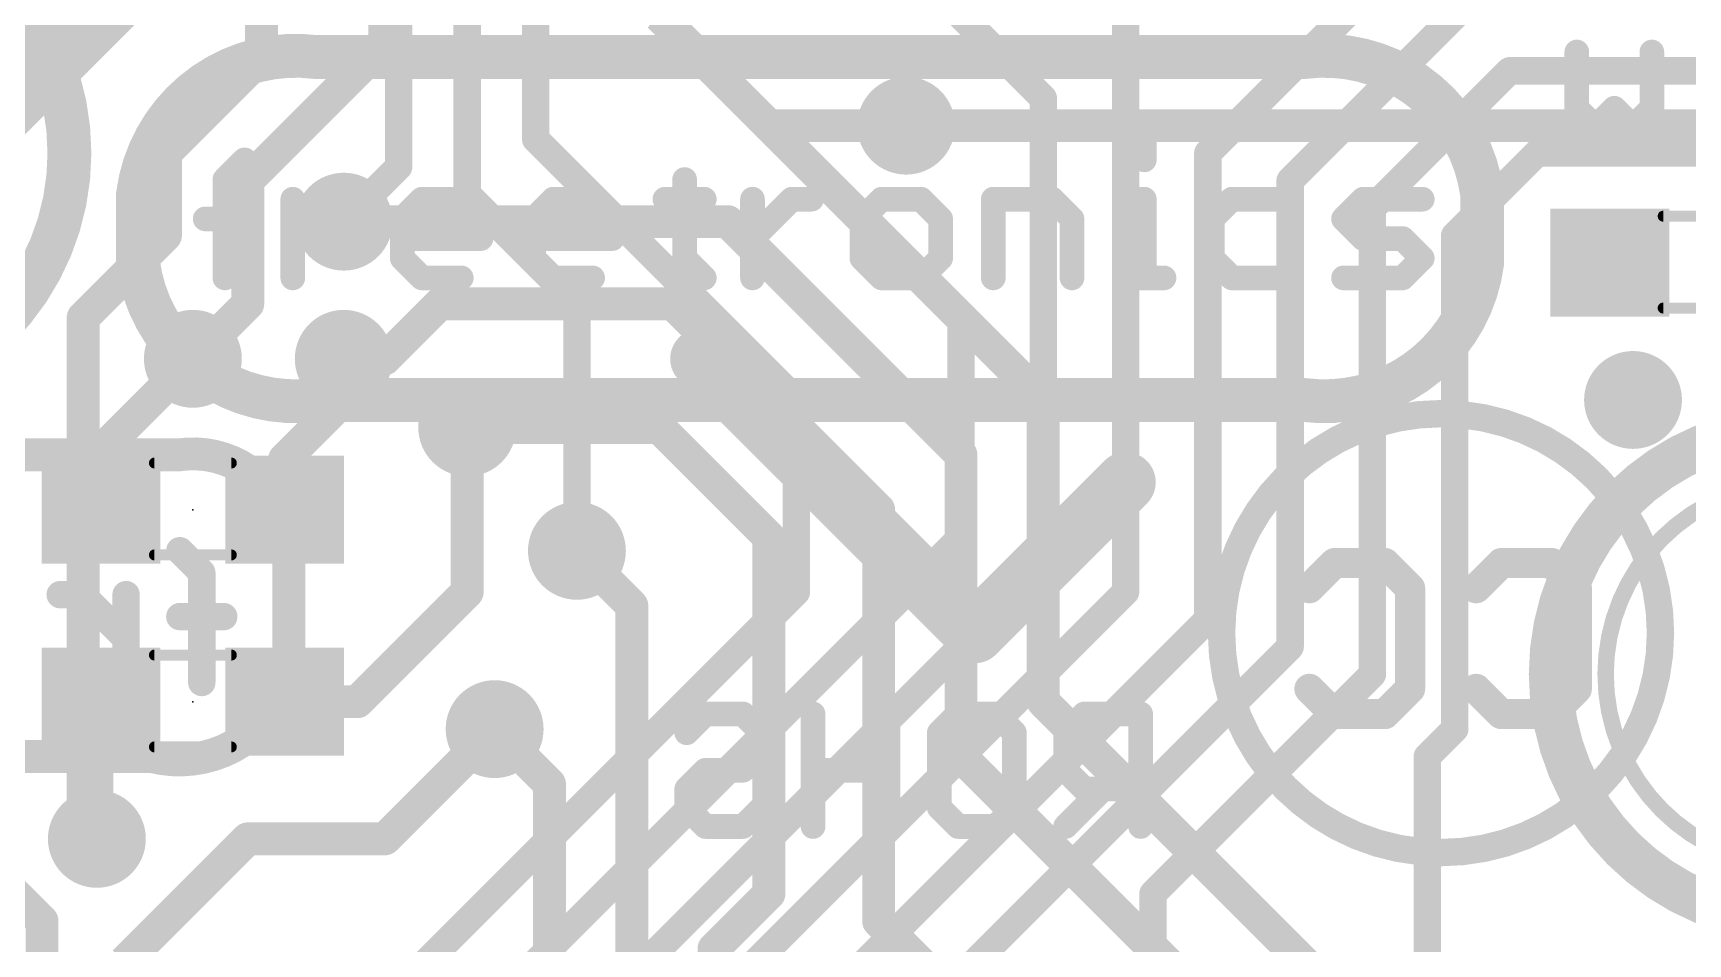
# Model space of a CAD drawing. Extents: x -0.08 to 2.71, y -0.01 to 2.11.
# Drawn here: x 0.842 to 1.445, y 0.902 to 1.234 of the extents above; entities that cross this region are included whole.
import ezdxf

# ---------------------------------------------------------------- set-up
doc = ezdxf.new("R2010")
doc.units = 0
for name, color, linetype in [('1', 14, 'CONTINUOUS'), ('16', 174, 'CONTINUOUS'), ('18', 94, 'CONTINUOUS'), ('21', 251, 'CONTINUOUS'), ('22', 2, 'CONTINUOUS'), ('23', 178, 'CONTINUOUS'), ('51', 54, 'CONTINUOUS')]:
    doc.layers.add(name, color=color, linetype=linetype)

# ---------------------------------------------------------------- blocks, each defined once
blk = doc.blocks.new('RECT')
blk.add_solid([(-0.5, -0.5), (0.5, -0.5), (-0.5, 0.5), (0.5, 0.5)])
blk = doc.blocks.new('ROUNDV')
at = {"const_width": 0.5}
blk.add_lwpolyline([(0, -0.25, 1), (0, 0.25, 1), (0, -0.25)], format="xyb", dxfattribs=at)

msp = doc.modelspace()

# ---------------------------------------------------------------- linework, layer by layer
at = {"layer": '1'}
for points, const_width in [([(1, 1.175), (1, 1.885)], 0.01), ([(1.025, 1.195), (1.025, 1.845)], 0.01), ([(0.975, 1.185), (0.975, 1.41)], 0.01), ([(1.21, 1.21), (1.15, 1.27)], 0.01), ([(1.27, 1.19), (1.35, 1.27)], 0.01), ([(0.815, 1.19), (0.88, 1.255)], 0.024), ([(1.11, 1.2), (1.05, 1.26)], 0.01), ([(1.24, 1.03), (1.24, 1.26)], 0.01), ([(1.3, 1.18), (1.37, 1.25)], 0.01), ([(1.33, 1.17), (1.38, 1.22)], 0.01), ([(1.38, 1.22), (1.72, 1.22)], 0.01), ([(1.21, 1.04), (1.21, 1.21)], 0.01), ([(1.11, 1.2), (1.16, 1.2)], 0.012), ([(1.18, 1.13), (1.11, 1.2)], 0.01), ([(1.12, 1.1), (1.025, 1.195)], 0.01), ([(1.27, 1.02), (1.27, 1.19)], 0.01), ([(1.36, 1.16), (1.39, 1.19)], 0.01), ([(1.39, 1.19), (1.79, 1.19)], 0.01), ([(0.955, 1.165), (0.975, 1.185)], 0.01), ([(1.3, 1.01), (1.3, 1.18)], 0.01), ([(1.04, 1.135), (1, 1.175)], 0.01), ([(1.33, 1), (1.33, 1.17)], 0.01), ([(1.36, 0.98), (1.36, 1.16)], 0.01), ([(1.04, 1.045), (1.04, 1.135)], 0.01), ([(1.18, 1.05), (1.18, 1.13)], 0.01), ([(0.866535, 1.081535), (0.9, 1.115)], 0.012), ([(0.955, 1.1), (0.955, 1.115)], 0.012), ([(0.933465, 1.078465), (0.955, 1.1)], 0.012), ([(1.12, 1.03), (1.12, 1.1)], 0.01), ([(1, 1.09), (1, 1.03)], 0.012), ([(0.866535, 1.06), (0.866535, 1.081535)], 0.012), ([(0.933465, 1.06), (0.933465, 1.078465)], 0.012), ([(1.01, 0.88), (1.18, 1.05)], 0.01), ([(1.04, 0.87), (1.21, 1.04)], 0.01), ([(1, 1.03), (0.96, 0.99)], 0.012), ([(0.98, 0.89), (1.12, 1.03)], 0.01), ([(1.07, 0.86), (1.24, 1.03)], 0.01), ([(1.1, 0.85), (1.27, 1.02)], 0.01), ([(1.17, 0.88), (1.3, 1.01)], 0.01), ([(1.25, 0.92), (1.33, 1)], 0.01), ([(0.866535, 0.99), (0.866535, 0.976535)], 0.012), ([(0.96, 0.99), (0.933465, 0.99)], 0.012), ([(0.97, 0.94), (1.01, 0.98)], 0.012), ([(1.35, 0.97), (1.36, 0.98)], 0.01), ([(0.866535, 0.976535), (0.865, 0.975)], 0.012), ([(0.865, 0.975), (0.865, 0.94)], 0.012), ([(1.35, 0.79), (1.35, 0.97)], 0.01), ([(0.875, 0.895), (0.92, 0.94)], 0.012), ([(0.92, 0.94), (0.97, 0.94)], 0.012), ([(1.25, 0.79), (1.25, 0.92)], 0.01)]:
    msp.add_lwpolyline(points, dxfattribs=dict(at, const_width=const_width))
for points, const_width in [([(1.38, 1.2225, 1), (1.38, 1.2175)], 0.005), ([(1.381768, 1.218232, 1), (1.378232, 1.221768)], 0.005), ([(1.2125, 1.21, 1), (1.2075, 1.21)], 0.005), ([(1.208232, 1.208232, 1), (1.211768, 1.211768)], 0.005), ([(1.11, 1.203, 1), (1.11, 1.197)], 0.006), ([(1.111768, 1.201768, 1), (1.108232, 1.198232)], 0.005), ([(1.108232, 1.198232, 1), (1.111768, 1.201768)], 0.005), ([(1.16, 1.197, 1), (1.16, 1.203)], 0.006), ([(1.026768, 1.196768, 1), (1.023232, 1.193232)], 0.005), ([(1.0225, 1.195, 1), (1.0275, 1.195)], 0.005), ([(1.2725, 1.19, 1), (1.2675, 1.19)], 0.005), ([(1.39, 1.1925, 1), (1.39, 1.1875)], 0.005), ([(1.391768, 1.188232, 1), (1.388232, 1.191768)], 0.005), ([(0.976768, 1.183232, 1), (0.973232, 1.186768)], 0.005), ([(1.268232, 1.191768, 1), (1.271768, 1.188232)], 0.005), ([(0.9725, 1.185, 1), (0.9775, 1.185)], 0.005), ([(1.3025, 1.18, 1), (1.2975, 1.18)], 0.005), ([(1.298232, 1.181768, 1), (1.301768, 1.178232)], 0.005), ([(1.001768, 1.176768, 1), (0.998232, 1.173232)], 0.005), ([(0.9975, 1.175, 1), (1.0025, 1.175)], 0.005), ([(1.3325, 1.17, 1), (1.3275, 1.17)], 0.005), ([(1.328232, 1.171768, 1), (1.331768, 1.168232)], 0.005), ([(0.953232, 1.166768, 1), (0.956768, 1.163232)], 0.005), ([(1.3625, 1.16, 1), (1.3575, 1.16)], 0.005), ([(1.358232, 1.161768, 1), (1.361768, 1.158232)], 0.005), ([(1.0425, 1.135, 1), (1.0375, 1.135)], 0.005), ([(1.038232, 1.133232, 1), (1.041768, 1.136768)], 0.005), ([(1.1825, 1.13, 1), (1.1775, 1.13)], 0.005), ([(1.178232, 1.128232, 1), (1.181768, 1.131768)], 0.005), ([(0.902121, 1.112879, 1), (0.897879, 1.117121)], 0.006), ([(0.958, 1.115, 1), (0.952, 1.115)], 0.006), ([(0.957121, 1.097879, 1), (0.952879, 1.102121)], 0.006), ([(1.1225, 1.1, 1), (1.1175, 1.1)], 0.005), ([(1.118232, 1.098232, 1), (1.121768, 1.101768)], 0.005), ([(0.952, 1.1, 1), (0.958, 1.1)], 0.006), ([(1.003, 1.09, 1), (0.997, 1.09)], 0.006), ([(0.869535, 1.081535, 1), (0.863535, 1.081535)], 0.006), ([(0.864414, 1.083657, 1), (0.868657, 1.079414)], 0.006), ([(0.931343, 1.080586, 1), (0.935586, 1.076343)], 0.006), ([(0.936465, 1.078465, 1), (0.930465, 1.078465)], 0.006), ([(0.863535, 1.06, 1), (0.869535, 1.06)], 0.006), ([(0.930465, 1.06, 1), (0.936465, 1.06)], 0.006), ([(1.1775, 1.05, 1), (1.1825, 1.05)], 0.005), ([(1.181768, 1.048232, 1), (1.178232, 1.051768)], 0.005), ([(1.0375, 1.045, 1), (1.0425, 1.045)], 0.005), ([(1.211768, 1.038232, 1), (1.208232, 1.041768)], 0.005), ([(1.2075, 1.04, 1), (1.2125, 1.04)], 0.005), ([(0.997, 1.03, 1), (1.003, 1.03)], 0.006), ([(1.002121, 1.027879, 1), (0.997879, 1.032121)], 0.006), ([(1.1175, 1.03, 1), (1.1225, 1.03)], 0.005), ([(1.121768, 1.028232, 1), (1.118232, 1.031768)], 0.005), ([(1.2375, 1.03, 1), (1.2425, 1.03)], 0.005), ([(1.241768, 1.028232, 1), (1.238232, 1.031768)], 0.005), ([(1.2675, 1.02, 1), (1.2725, 1.02)], 0.005), ([(1.271768, 1.018232, 1), (1.268232, 1.021768)], 0.005), ([(1.301768, 1.008232, 1), (1.298232, 1.011768)], 0.005), ([(1.2975, 1.01, 1), (1.3025, 1.01)], 0.005), ([(1.3275, 1, 1), (1.3325, 1)], 0.005), ([(1.331768, 0.998232, 1), (1.328232, 1.001768)], 0.005), ([(0.869535, 0.99, 1), (0.863535, 0.99)], 0.006), ([(0.933465, 0.993, 1), (0.933465, 0.987)], 0.006), ([(0.96, 0.987, 1), (0.96, 0.993)], 0.006), ([(0.957879, 0.992121, 1), (0.962121, 0.987879)], 0.006), ([(1.012121, 0.977879, 1), (1.007879, 0.982121)], 0.006), ([(1.361768, 0.978232, 1), (1.358232, 0.981768)], 0.005), ([(0.868, 0.975, 1), (0.862, 0.975)], 0.006), ([(0.862879, 0.977121, 1), (0.867121, 0.972879)], 0.006), ([(0.863535, 0.976535, 1), (0.869535, 0.976535)], 0.006), ([(0.868657, 0.974414, 1), (0.864414, 0.978657)], 0.006), ([(1.3575, 0.98, 1), (1.3625, 0.98)], 0.005), ([(1.3525, 0.97, 1), (1.3475, 0.97)], 0.005), ([(1.348232, 0.971768, 1), (1.351768, 0.968232)], 0.005), ([(0.862, 0.94, 1), (0.868, 0.94)], 0.006), ([(0.92, 0.943, 1), (0.92, 0.937)], 0.006), ([(0.922121, 0.937879, 1), (0.917879, 0.942121)], 0.006), ([(0.967879, 0.942121, 1), (0.972121, 0.937879)], 0.006), ([(0.97, 0.937, 1), (0.97, 0.943)], 0.006), ([(1.2525, 0.92, 1), (1.2475, 0.92)], 0.005), ([(1.248232, 0.921768, 1), (1.251768, 0.918232)], 0.005)]:
    msp.add_lwpolyline(points, format="xyb", dxfattribs=dict(at, const_width=const_width))
at = {"layer": '16', "const_width": 0.012}
for points in [[(0.925, 1.225), (0.925, 1.265)], [(0.97, 1.23), (0.97, 1.26)], [(1.21, 1.1), (1.07, 1.24)], [(0.89, 1.19), (0.925, 1.225)], [(0.92, 1.18), (0.97, 1.23)], [(1.16, 1.2), (2.07, 1.2)], [(0.89, 1.16), (0.89, 1.19)], [(0.92, 1.135), (0.92, 1.18)], [(1.095, 1.165), (0.955, 1.165)], [(1.18, 1.08), (1.095, 1.165)], [(0.86, 1.13), (0.89, 1.16)], [(0.9, 1.115), (0.92, 1.135)], [(0.97, 1.115), (0.99, 1.135)], [(0.99, 1.135), (1.075, 1.135)], [(1.075, 1.135), (1.15, 1.06)], [(0.86, 0.945), (0.86, 1.13)], [(0.955, 1.115), (0.97, 1.115)], [(1.21, 0.99), (1.21, 1.1)], [(1.07, 1.09), (1, 1.09)], [(1.11, 1.05), (1.07, 1.09)], [(1.18, 0.97), (1.18, 1.08)], [(1.15, 1.06), (1.15, 0.91)], [(1.11, 0.92), (1.11, 1.05)], [(1.06, 1.025), (1.04, 1.045)], [(1.06, 0.7), (1.06, 1.025)], [(1.32, 0.88), (1.21, 0.99)], [(1.01, 0.98), (1.03, 0.96)], [(0.785, 0.97), (0.845, 0.91)], [(1.3, 0.85), (1.18, 0.97)], [(1.03, 0.96), (1.03, 0.68)], [(0.865, 0.94), (0.86, 0.945)], [(1.09, 0.9), (1.11, 0.92)], [(0.845, 0.91), (0.845, 0.77)], [(1.15, 0.91), (1.2, 0.86)], [(1.09, 0.72), (1.09, 0.9)]]:
    msp.add_lwpolyline(points, dxfattribs=at)
at = {"layer": '16', "const_width": 0.006}
for points in [[(0.927121, 1.222879, 1), (0.922879, 1.227121)], [(0.967, 1.23, 1), (0.973, 1.23)], [(0.972121, 1.227879, 1), (0.967879, 1.232121)], [(0.922, 1.225, 1), (0.928, 1.225)], [(1.16, 1.203, 1), (1.16, 1.197)], [(0.893, 1.19, 1), (0.887, 1.19)], [(0.887879, 1.192121, 1), (0.892121, 1.187879)], [(0.923, 1.18, 1), (0.917, 1.18)], [(0.917879, 1.182121, 1), (0.922121, 1.177879)], [(0.955, 1.168, 1), (0.955, 1.162)], [(1.097121, 1.167121, 1), (1.092879, 1.162879)], [(1.095, 1.162, 1), (1.095, 1.168)], [(0.892121, 1.157879, 1), (0.887879, 1.162121)], [(0.887, 1.16, 1), (0.893, 1.16)], [(0.922121, 1.132879, 1), (0.917879, 1.137121)], [(0.99, 1.138, 1), (0.99, 1.132)], [(0.992121, 1.132879, 1), (0.987879, 1.137121)], [(1.077121, 1.137121, 1), (1.072879, 1.132879)], [(1.075, 1.132, 1), (1.075, 1.138)], [(0.863, 1.13, 1), (0.857, 1.13)], [(0.857879, 1.132121, 1), (0.862121, 1.127879)], [(0.917, 1.135, 1), (0.923, 1.135)], [(0.897879, 1.117121, 1), (0.902121, 1.112879)], [(0.955, 1.118, 1), (0.955, 1.112)], [(0.967879, 1.117121, 1), (0.972121, 1.112879)], [(0.97, 1.112, 1), (0.97, 1.118)], [(1.213, 1.1, 1), (1.207, 1.1)], [(1.207879, 1.097879, 1), (1.212121, 1.102121)], [(1, 1.093, 1), (1, 1.087)], [(1.072121, 1.092121, 1), (1.067879, 1.087879)], [(1.07, 1.087, 1), (1.07, 1.093)], [(1.183, 1.08, 1), (1.177, 1.08)], [(1.177879, 1.077879, 1), (1.182121, 1.082121)], [(1.153, 1.06, 1), (1.147, 1.06)], [(1.147879, 1.057879, 1), (1.152121, 1.062121)], [(1.113, 1.05, 1), (1.107, 1.05)], [(1.042121, 1.047121, 1), (1.037879, 1.042879)], [(1.107879, 1.047879, 1), (1.112121, 1.052121)], [(1.063, 1.025, 1), (1.057, 1.025)], [(1.057879, 1.022879, 1), (1.062121, 1.027121)], [(1.212121, 0.992121, 1), (1.207879, 0.987879)], [(1.207, 0.99, 1), (1.213, 0.99)], [(1.012121, 0.982121, 1), (1.007879, 0.977879)], [(1.182121, 0.972121, 1), (1.177879, 0.967879)], [(1.177, 0.97, 1), (1.183, 0.97)], [(1.033, 0.96, 1), (1.027, 0.96)], [(1.027879, 0.957879, 1), (1.032121, 0.962121)], [(0.862121, 0.947121, 1), (0.857879, 0.942879)], [(0.857, 0.945, 1), (0.863, 0.945)], [(0.862879, 0.937879, 1), (0.867121, 0.942121)], [(1.107, 0.92, 1), (1.113, 0.92)], [(1.112121, 0.917879, 1), (1.107879, 0.922121)], [(0.848, 0.91, 1), (0.842, 0.91)], [(0.842879, 0.907879, 1), (0.847121, 0.912121)], [(1.152121, 0.912121, 1), (1.147879, 0.907879)], [(1.147, 0.91, 1), (1.153, 0.91)], [(1.093, 0.9, 1), (1.087, 0.9)], [(1.087879, 0.902121, 1), (1.092121, 0.897879)]]:
    msp.add_lwpolyline(points, format="xyb", dxfattribs=at)
at = {"layer": '21'}
for points, const_width in [([(0.765, 1.1, 1), (0.765, 1.28)], 0.016), ([(0.945, 1.225, 0.414214), (0.88, 1.175)], 0.016), ([(0.945, 1.229, 1), (0.945, 1.221)], 0.008), ([(0.944483, 1.221034, 1), (0.945517, 1.228966)], 0.008), ([(1.37, 1.175, 0.414214), (1.305, 1.225)], 0.016), ([(1.304483, 1.228966, 1), (1.305517, 1.221034)], 0.008), ([(1.305, 1.221, 1), (1.305, 1.229)], 0.008), ([(1.40675, 1.226857, 1), (1.40225, 1.226857)], 0.0045), ([(1.434107, 1.226857, 1), (1.429607, 1.226857)], 0.0045), ([(1.406091, 1.20793, 1), (1.402909, 1.204748)], 0.0045), ([(1.40225, 1.206339, 1), (1.40675, 1.206339)], 0.0045), ([(1.419769, 1.20793, 1), (1.416587, 1.204748)], 0.0045), ([(1.419769, 1.204748, 1), (1.416587, 1.20793)], 0.0045), ([(1.429607, 1.206339, 1), (1.434107, 1.206339)], 0.0045), ([(1.433448, 1.204748, 1), (1.430266, 1.20793)], 0.0045), ([(1.409748, 1.201091, 1), (1.41293, 1.197909)], 0.0045), ([(1.409748, 1.197909, 1), (1.41293, 1.201091)], 0.0045), ([(1.423426, 1.201091, 1), (1.426608, 1.197909)], 0.0045), ([(1.423426, 1.197909, 1), (1.426608, 1.201091)], 0.0045), ([(1.249089, 1.19471, 1), (1.244589, 1.19471)], 0.0045), ([(0.920436, 1.185946, 1), (0.917254, 1.189128)], 0.0045), ([(1.244589, 1.187537, 1), (1.249089, 1.187537)], 0.0045), ([(0.884, 1.175, 1), (0.876, 1.175)], 0.008), ([(0.913923, 1.180364, 1), (0.909423, 1.180364)], 0.0045), ([(0.910082, 1.181955, 1), (0.913264, 1.178773)], 0.0045), ([(1.081506, 1.180364, 1), (1.077006, 1.180364)], 0.0045), ([(1.374, 1.175, 1), (1.366, 1.175)], 0.008), ([(0.876034, 1.175517, 1), (0.883966, 1.174483)], 0.008), ([(0.938671, 1.173191, 1), (0.934171, 1.173191)], 0.0045), ([(0.950766, 1.175441, 1), (0.950766, 1.170941)], 0.0045), ([(0.952357, 1.1716, 1), (0.949175, 1.174782)], 0.0045), ([(0.957939, 1.170941, 1), (0.957939, 1.175441)], 0.0045), ([(0.983494, 1.175441, 1), (0.983494, 1.170941)], 0.0045), ([(0.985085, 1.1716, 1), (0.981903, 1.174782)], 0.0045), ([(0.999431, 1.174782, 1), (0.996249, 1.1716)], 0.0045), ([(0.99784, 1.170941, 1), (0.99784, 1.175441)], 0.0045), ([(1.031375, 1.175441, 1), (1.031375, 1.170941)], 0.0045), ([(1.032966, 1.1716, 1), (1.029784, 1.174782)], 0.0045), ([(1.047311, 1.174782, 1), (1.044129, 1.1716)], 0.0045), ([(1.04572, 1.170941, 1), (1.04572, 1.175441)], 0.0045), ([(1.072083, 1.175441, 1), (1.072083, 1.170941)], 0.0045), ([(1.086429, 1.170941, 1), (1.086429, 1.175441)], 0.0045), ([(1.106254, 1.173191, 1), (1.101754, 1.173191)], 0.0045), ([(1.118349, 1.175441, 1), (1.118349, 1.170941)], 0.0045), ([(1.11994, 1.1716, 1), (1.116758, 1.174782)], 0.0045), ([(1.125522, 1.170941, 1), (1.125522, 1.175441)], 0.0045), ([(1.151077, 1.175441, 1), (1.151077, 1.170941)], 0.0045), ([(1.152668, 1.1716, 1), (1.149486, 1.174782)], 0.0045), ([(1.167014, 1.174782, 1), (1.163832, 1.1716)], 0.0045), ([(1.165423, 1.170941, 1), (1.165423, 1.175441)], 0.0045), ([(1.194035, 1.173191, 1), (1.189535, 1.173191)], 0.0045), ([(1.191785, 1.175441, 1), (1.191785, 1.170941)], 0.0045), ([(1.214895, 1.174782, 1), (1.211713, 1.1716)], 0.0045), ([(1.213304, 1.170941, 1), (1.213304, 1.175441)], 0.0045), ([(1.239666, 1.175441, 1), (1.239666, 1.170941)], 0.0045), ([(1.249089, 1.173191, 1), (1.244589, 1.173191)], 0.0045), ([(1.246839, 1.170941, 1), (1.246839, 1.175441)], 0.0045), ([(1.278759, 1.175441, 1), (1.278759, 1.170941)], 0.0045), ([(1.28035, 1.1716, 1), (1.277168, 1.174782)], 0.0045), ([(1.300278, 1.170941, 1), (1.300278, 1.175441)], 0.0045), ([(1.32664, 1.175441, 1), (1.32664, 1.170941)], 0.0045), ([(1.328231, 1.1716, 1), (1.325049, 1.174782)], 0.0045), ([(1.348159, 1.170941, 1), (1.348159, 1.175441)], 0.0045), ([(1.366034, 1.174483, 1), (1.373966, 1.175517)], 0.008), ([(0.9045, 1.168268, 1), (0.9045, 1.163768)], 0.0045), ([(0.918845, 1.163768, 1), (0.918845, 1.168268)], 0.0045), ([(0.978571, 1.166018, 1), (0.974071, 1.166018)], 0.0045), ([(1.007262, 1.166018, 1), (1.002762, 1.166018)], 0.0045), ([(1.026452, 1.166018, 1), (1.021952, 1.166018)], 0.0045), ([(1.055143, 1.166018, 1), (1.050643, 1.166018)], 0.0045), ([(1.146154, 1.166018, 1), (1.141654, 1.166018)], 0.0045), ([(1.174845, 1.166018, 1), (1.170345, 1.166018)], 0.0045), ([(1.222726, 1.166018, 1), (1.218226, 1.166018)], 0.0045), ([(1.273837, 1.166018, 1), (1.269337, 1.166018)], 0.0045), ([(1.321059, 1.167609, 1), (1.317877, 1.164427)], 0.0045), ([(0.97473, 1.167609, 1), (0.977912, 1.164427)], 0.0045), ([(1.003421, 1.164427, 1), (1.006603, 1.167609)], 0.0045), ([(1.022611, 1.167609, 1), (1.025793, 1.164427)], 0.0045), ([(1.051302, 1.164427, 1), (1.054484, 1.167609)], 0.0045), ([(1.142313, 1.167609, 1), (1.145495, 1.164427)], 0.0045), ([(1.171004, 1.164427, 1), (1.174186, 1.167609)], 0.0045), ([(1.218885, 1.164427, 1), (1.222067, 1.167609)], 0.0045), ([(1.269996, 1.167609, 1), (1.273178, 1.164427)], 0.0045), ([(1.317877, 1.167609, 1), (1.321059, 1.164427)], 0.0045), ([(0.93483, 1.160436, 1), (0.938012, 1.157254)], 0.0045), ([(0.976321, 1.161095, 1), (0.976321, 1.156595)], 0.0045), ([(1.002762, 1.158845, 1), (1.007262, 1.158845)], 0.0045), ([(1.005012, 1.156595, 1), (1.005012, 1.161095)], 0.0045), ([(1.024202, 1.161095, 1), (1.024202, 1.156595)], 0.0045), ([(1.050643, 1.158845, 1), (1.055143, 1.158845)], 0.0045), ([(1.052893, 1.156595, 1), (1.052893, 1.161095)], 0.0045), ([(1.102413, 1.160436, 1), (1.105595, 1.157254)], 0.0045), ([(1.32664, 1.161095, 1), (1.32664, 1.156595)], 0.0045), ([(1.325049, 1.157254, 1), (1.328231, 1.160436)], 0.0045), ([(1.342577, 1.160436, 1), (1.339395, 1.157254)], 0.0045), ([(1.340986, 1.156595, 1), (1.340986, 1.161095)], 0.0045), ([(0.88, 1.15, 0.414214), (0.945, 1.1)], 0.016), ([(0.883966, 1.150517, 1), (0.876034, 1.149483)], 0.008), ([(0.876, 1.15, 1), (0.884, 1.15)], 0.008), ([(0.977912, 1.153264, 1), (0.97473, 1.150082)], 0.0045), ([(0.974071, 1.151673, 1), (0.978571, 1.151673)], 0.0045), ([(1.025793, 1.153264, 1), (1.022611, 1.150082)], 0.0045), ([(1.021952, 1.151673, 1), (1.026452, 1.151673)], 0.0045), ([(1.080847, 1.153264, 1), (1.077665, 1.150082)], 0.0045), ([(1.077006, 1.151673, 1), (1.081506, 1.151673)], 0.0045), ([(1.145495, 1.153264, 1), (1.142313, 1.150082)], 0.0045), ([(1.141654, 1.151673, 1), (1.146154, 1.151673)], 0.0045), ([(1.170345, 1.151673, 1), (1.174845, 1.151673)], 0.0045), ([(1.174186, 1.150082, 1), (1.171004, 1.153264)], 0.0045), ([(1.273178, 1.153264, 1), (1.269996, 1.150082)], 0.0045), ([(1.269337, 1.151673, 1), (1.273837, 1.151673)], 0.0045), ([(1.305, 1.1, 0.414214), (1.37, 1.15)], 0.016), ([(1.34975, 1.150082, 1), (1.346568, 1.153264)], 0.0045), ([(1.346568, 1.150082, 1), (1.34975, 1.153264)], 0.0045), ([(1.366, 1.15, 1), (1.374, 1.15)], 0.008), ([(1.373966, 1.149483, 1), (1.366034, 1.150517)], 0.008), ([(0.909423, 1.1445, 1), (0.913923, 1.1445)], 0.0045), ([(0.934171, 1.1445, 1), (0.938671, 1.1445)], 0.0045), ([(0.983494, 1.14675, 1), (0.983494, 1.14225)], 0.0045), ([(0.981903, 1.142909, 1), (0.985085, 1.146091)], 0.0045), ([(0.99784, 1.14225, 1), (0.99784, 1.14675)], 0.0045), ([(1.031375, 1.14675, 1), (1.031375, 1.14225)], 0.0045), ([(1.029784, 1.142909, 1), (1.032966, 1.146091)], 0.0045), ([(1.04572, 1.14225, 1), (1.04572, 1.14675)], 0.0045), ([(1.084838, 1.142909, 1), (1.08802, 1.146091)], 0.0045), ([(1.101754, 1.1445, 1), (1.106254, 1.1445)], 0.0045), ([(1.151077, 1.14675, 1), (1.151077, 1.14225)], 0.0045), ([(1.149486, 1.142909, 1), (1.152668, 1.146091)], 0.0045), ([(1.163832, 1.146091, 1), (1.167014, 1.142909)], 0.0045), ([(1.165423, 1.14225, 1), (1.165423, 1.14675)], 0.0045), ([(1.189535, 1.1445, 1), (1.194035, 1.1445)], 0.0045), ([(1.218226, 1.1445, 1), (1.222726, 1.1445)], 0.0045), ([(1.239666, 1.14675, 1), (1.239666, 1.14225)], 0.0045), ([(1.244589, 1.1445, 1), (1.249089, 1.1445)], 0.0045), ([(1.254012, 1.14225, 1), (1.254012, 1.14675)], 0.0045), ([(1.278759, 1.14675, 1), (1.278759, 1.14225)], 0.0045), ([(1.277168, 1.142909, 1), (1.28035, 1.146091)], 0.0045), ([(1.300278, 1.14225, 1), (1.300278, 1.14675)], 0.0045), ([(1.319468, 1.14675, 1), (1.319468, 1.14225)], 0.0045), ([(1.339395, 1.146091, 1), (1.342577, 1.142909)], 0.0045), ([(1.340986, 1.14225, 1), (1.340986, 1.14675)], 0.0045), ([(0.945, 1.104, 1), (0.945, 1.096)], 0.008), ([(0.945517, 1.096034, 1), (0.944483, 1.103966)], 0.008), ([(1.305517, 1.103966, 1), (1.304483, 1.096034)], 0.008), ([(1.305, 1.096, 1), (1.305, 1.104)], 0.008), ([(1.485, 1.09, 1), (1.485, 0.91)], 0.016), ([(1.485, 1.07, 1), (1.485, 0.93)], 0.006)]:
    msp.add_lwpolyline(points, format="xyb", dxfattribs=dict(at, const_width=const_width))
for points, const_width in [([(0.945, 1.225), (1.305, 1.225)], 0.016), ([(1.4045, 1.226857), (1.4045, 1.206339)], 0.009), ([(1.431857, 1.206339), (1.431857, 1.226857)], 0.009), ([(1.4045, 1.206339), (1.411339, 1.1995)], 0.009), ([(1.411339, 1.1995), (1.418178, 1.206339)], 0.009), ([(1.418178, 1.206339), (1.425017, 1.1995)], 0.009), ([(1.425017, 1.1995), (1.431857, 1.206339)], 0.009), ([(1.246839, 1.19471), (1.246839, 1.187537)], 0.009), ([(0.911673, 1.180364), (0.918845, 1.187537)], 0.009), ([(0.88, 1.15), (0.88, 1.175)], 0.016), ([(0.911673, 1.1445), (0.911673, 1.180364)], 0.009), ([(1.079256, 1.180364), (1.079256, 1.151673)], 0.009), ([(1.37, 1.175), (1.37, 1.15)], 0.016), ([(0.936421, 1.1445), (0.936421, 1.173191)], 0.009), ([(0.936421, 1.158845), (0.950766, 1.173191)], 0.009), ([(0.950766, 1.173191), (0.957939, 1.173191)], 0.009), ([(0.976321, 1.166018), (0.983494, 1.173191)], 0.009), ([(0.983494, 1.173191), (0.99784, 1.173191)], 0.009), ([(0.99784, 1.173191), (1.005012, 1.166018)], 0.009), ([(1.024202, 1.166018), (1.031375, 1.173191)], 0.009), ([(1.031375, 1.173191), (1.04572, 1.173191)], 0.009), ([(1.04572, 1.173191), (1.052893, 1.166018)], 0.009), ([(1.072083, 1.173191), (1.086429, 1.173191)], 0.009), ([(1.104004, 1.1445), (1.104004, 1.173191)], 0.009), ([(1.104004, 1.158845), (1.118349, 1.173191)], 0.009), ([(1.118349, 1.173191), (1.125522, 1.173191)], 0.009), ([(1.151077, 1.173191), (1.143904, 1.166018)], 0.009), ([(1.165423, 1.173191), (1.151077, 1.173191)], 0.009), ([(1.172595, 1.166018), (1.165423, 1.173191)], 0.009), ([(1.191785, 1.1445), (1.191785, 1.173191)], 0.009), ([(1.191785, 1.173191), (1.213304, 1.173191)], 0.009), ([(1.213304, 1.173191), (1.220476, 1.166018)], 0.009), ([(1.239666, 1.173191), (1.246839, 1.173191)], 0.009), ([(1.246839, 1.173191), (1.246839, 1.1445)], 0.009), ([(1.278759, 1.173191), (1.271587, 1.166018)], 0.009), ([(1.300278, 1.173191), (1.278759, 1.173191)], 0.009), ([(1.319468, 1.166018), (1.32664, 1.173191)], 0.009), ([(1.32664, 1.173191), (1.348159, 1.173191)], 0.009), ([(0.9045, 1.166018), (0.918845, 1.166018)], 0.009), ([(0.976321, 1.151673), (0.976321, 1.166018)], 0.009), ([(1.005012, 1.166018), (1.005012, 1.158845)], 0.009), ([(1.024202, 1.151673), (1.024202, 1.166018)], 0.009), ([(1.052893, 1.166018), (1.052893, 1.158845)], 0.009), ([(1.143904, 1.166018), (1.143904, 1.151673)], 0.009), ([(1.172595, 1.151673), (1.172595, 1.166018)], 0.009), ([(1.220476, 1.166018), (1.220476, 1.1445)], 0.009), ([(1.271587, 1.166018), (1.271587, 1.151673)], 0.009), ([(1.32664, 1.158845), (1.319468, 1.166018)], 0.009), ([(1.005012, 1.158845), (0.976321, 1.158845)], 0.009), ([(1.052893, 1.158845), (1.024202, 1.158845)], 0.009), ([(1.340986, 1.158845), (1.32664, 1.158845)], 0.009), ([(1.348159, 1.151673), (1.340986, 1.158845)], 0.009), ([(0.983494, 1.1445), (0.976321, 1.151673)], 0.009), ([(1.031375, 1.1445), (1.024202, 1.151673)], 0.009), ([(1.079256, 1.151673), (1.086429, 1.1445)], 0.009), ([(1.143904, 1.151673), (1.151077, 1.1445)], 0.009), ([(1.165423, 1.1445), (1.172595, 1.151673)], 0.009), ([(1.271587, 1.151673), (1.278759, 1.1445)], 0.009), ([(1.340986, 1.1445), (1.348159, 1.151673)], 0.009), ([(0.99784, 1.1445), (0.983494, 1.1445)], 0.009), ([(1.04572, 1.1445), (1.031375, 1.1445)], 0.009), ([(1.151077, 1.1445), (1.165423, 1.1445)], 0.009), ([(1.239666, 1.1445), (1.254012, 1.1445)], 0.009), ([(1.278759, 1.1445), (1.300278, 1.1445)], 0.009), ([(1.319468, 1.1445), (1.340986, 1.1445)], 0.009), ([(1.305, 1.1), (0.945, 1.1)], 0.016)]:
    msp.add_lwpolyline(points, dxfattribs=dict(at, const_width=const_width))
at = {"layer": '22'}
for points, const_width in [([(1.185, 1.015), (1.085, 1.115)], 0.022), ([(0.895, 1.08), (0.415, 1.08)], 0.012), ([(1.24, 1.07), (1.185, 1.015)], 0.022), ([(0.935, 1.05), (0.935, 1)], 0.012), ([(0.903248, 1.037034), (0.895241, 1.045041)], 0.01), ([(1.30703, 1.031373), (1.316205, 1.040547)], 0.011), ([(1.316205, 1.040547), (1.334554, 1.040547)], 0.011), ([(1.334554, 1.040547), (1.343728, 1.031373)], 0.011), ([(1.367802, 1.031373), (1.376977, 1.040547)], 0.011), ([(1.376977, 1.040547), (1.395326, 1.040547)], 0.011), ([(1.395326, 1.040547), (1.4045, 1.031373)], 0.011), ([(0.903248, 0.997), (0.903248, 1.037034)], 0.01), ([(0.859637, 1.029027), (0.85163, 1.029027)], 0.01), ([(0.875651, 1.013014), (0.859637, 1.029027)], 0.01), ([(0.875651, 0.997), (0.875651, 1.029027)], 0.01), ([(1.343728, 1.031373), (1.343728, 0.994674)], 0.011), ([(1.4045, 1.031373), (1.4045, 0.994674)], 0.011), ([(0.911255, 1.02102), (0.895241, 1.02102)], 0.01), ([(1.316205, 0.9855), (1.30703, 0.994674)], 0.011), ([(1.343728, 0.994674), (1.334554, 0.9855)], 0.011), ([(1.376977, 0.9855), (1.367802, 0.994674)], 0.011), ([(1.4045, 0.994674), (1.395326, 0.9855)], 0.011), ([(1.080026, 0.978696), (1.086865, 0.985535)], 0.009), ([(1.086865, 0.985535), (1.100543, 0.985535)], 0.009), ([(1.100543, 0.985535), (1.107382, 0.978696)], 0.009), ([(1.126065, 0.985535), (1.126065, 0.9445)], 0.009), ([(1.153422, 0.9445), (1.153422, 0.985535)], 0.009), ([(1.172104, 0.978696), (1.178943, 0.985535)], 0.009), ([(1.178943, 0.985535), (1.192622, 0.985535)], 0.009), ([(1.192622, 0.985535), (1.199461, 0.978696)], 0.009), ([(1.224983, 0.985535), (1.218143, 0.978696)], 0.009), ([(1.2455, 0.985535), (1.224983, 0.985535)], 0.009), ([(1.2455, 0.9445), (1.2455, 0.985535)], 0.009), ([(1.334554, 0.9855), (1.316205, 0.9855)], 0.011), ([(1.395326, 0.9855), (1.376977, 0.9855)], 0.011), ([(1.107382, 0.978696), (1.107382, 0.971857)], 0.009), ([(1.172104, 0.951339), (1.172104, 0.978696)], 0.009), ([(1.199461, 0.978696), (1.199461, 0.951339)], 0.009), ([(1.218143, 0.978696), (1.218143, 0.965017)], 0.009), ([(0.885, 0.97), (0.425, 0.97)], 0.012), ([(1.107382, 0.971857), (1.100543, 0.965017)], 0.009), ([(1.086865, 0.965017), (1.080026, 0.958178)], 0.009), ([(1.100543, 0.965017), (1.086865, 0.965017)], 0.009), ([(1.153422, 0.965017), (1.126065, 0.965017)], 0.009), ([(1.218143, 0.965017), (1.224983, 0.958178)], 0.009), ([(1.080026, 0.958178), (1.080026, 0.951339)], 0.009), ([(1.231822, 0.958178), (1.218143, 0.9445)], 0.009), ([(1.224983, 0.958178), (1.2455, 0.958178)], 0.009), ([(1.080026, 0.951339), (1.086865, 0.9445)], 0.009), ([(1.100543, 0.9445), (1.107382, 0.951339)], 0.009), ([(1.178943, 0.9445), (1.172104, 0.951339)], 0.009), ([(1.199461, 0.951339), (1.192622, 0.9445)], 0.009), ([(1.086865, 0.9445), (1.100543, 0.9445)], 0.009), ([(1.192622, 0.9445), (1.178943, 0.9445)], 0.009)]:
    msp.add_lwpolyline(points, dxfattribs=dict(at, const_width=const_width))
for points, const_width in [([(1.088889, 1.118889, 1), (1.081111, 1.111111)], 0.011), ([(1.355, 0.935, 1), (1.355, 1.095, 1), (1.355, 0.935)], 0.01), ([(0.935, 1.05, 0.414214), (0.895, 1.08)], 0.012), ([(0.894576, 1.08297, 1), (0.895424, 1.07703)], 0.006), ([(0.895, 1.077, 1), (0.895, 1.083)], 0.006), ([(1.243889, 1.066111, 1), (1.236111, 1.073889)], 0.011), ([(0.938, 1.05, 1), (0.932, 1.05)], 0.006), ([(0.897009, 1.046809, 1), (0.893473, 1.043273)], 0.005), ([(0.93203, 1.049576, 1), (0.93797, 1.050424)], 0.006), ([(1.316205, 1.043297, 1), (1.316205, 1.037797)], 0.0055), ([(1.318149, 1.038602, 1), (1.31426, 1.042492)], 0.0055), ([(1.336498, 1.042492, 1), (1.332609, 1.038602)], 0.0055), ([(1.334554, 1.037797, 1), (1.334554, 1.043297)], 0.0055), ([(1.376977, 1.043297, 1), (1.376977, 1.037797)], 0.0055), ([(1.378921, 1.038602, 1), (1.375032, 1.042492)], 0.0055), ([(1.39727, 1.042492, 1), (1.393381, 1.038602)], 0.0055), ([(1.395326, 1.037797, 1), (1.395326, 1.043297)], 0.0055), ([(0.905748, 1.037034, 1), (0.900748, 1.037034)], 0.005), ([(0.90148, 1.035266, 1), (0.905016, 1.038802)], 0.005), ([(0.85163, 1.031527, 1), (0.85163, 1.026527)], 0.005), ([(0.861405, 1.030795, 1), (0.857869, 1.02726)], 0.005), ([(0.859637, 1.026527, 1), (0.859637, 1.031527)], 0.005), ([(0.878151, 1.029027, 1), (0.873151, 1.029027)], 0.005), ([(1.305086, 1.033317, 1), (1.308975, 1.029428)], 0.0055), ([(1.346478, 1.031373, 1), (1.340978, 1.031373)], 0.0055), ([(1.341784, 1.029428, 1), (1.345673, 1.033317)], 0.0055), ([(1.365857, 1.033317, 1), (1.369747, 1.029428)], 0.0055), ([(1.40725, 1.031373, 1), (1.40175, 1.031373)], 0.0055), ([(1.402555, 1.029428, 1), (1.406445, 1.033317)], 0.0055), ([(0.895241, 1.02352, 1), (0.895241, 1.01852)], 0.005), ([(0.911255, 1.01852, 1), (0.911255, 1.02352)], 0.005), ([(1.181111, 1.018889, 1), (1.188889, 1.011111)], 0.011), ([(1.181111, 1.011111, 1), (1.188889, 1.018889)], 0.011), ([(0.873883, 1.011246, 1), (0.877419, 1.014781)], 0.005), ([(0.885, 0.97, 0.414214), (0.935, 1)], 0.012), ([(0.932, 1, 1), (0.938, 1)], 0.006), ([(0.93791, 0.999272, 1), (0.93209, 1.000728)], 0.006), ([(0.873151, 0.997, 1), (0.878151, 0.997)], 0.005), ([(0.900748, 0.997, 1), (0.905748, 0.997)], 0.005), ([(1.308975, 0.996619, 1), (1.305086, 0.99273)], 0.0055), ([(1.340978, 0.994674, 1), (1.346478, 0.994674)], 0.0055), ([(1.345673, 0.99273, 1), (1.341784, 0.996619)], 0.0055), ([(1.369747, 0.996619, 1), (1.365857, 0.99273)], 0.0055), ([(1.40175, 0.994674, 1), (1.40725, 0.994674)], 0.0055), ([(1.406445, 0.99273, 1), (1.402555, 0.996619)], 0.0055), ([(1.086865, 0.987785, 1), (1.086865, 0.983285)], 0.0045), ([(1.088456, 0.983944, 1), (1.085274, 0.987126)], 0.0045), ([(1.102134, 0.987126, 1), (1.098952, 0.983944)], 0.0045), ([(1.100543, 0.983285, 1), (1.100543, 0.987785)], 0.0045), ([(1.128315, 0.985535, 1), (1.123815, 0.985535)], 0.0045), ([(1.155672, 0.985535, 1), (1.151172, 0.985535)], 0.0045), ([(1.178943, 0.987785, 1), (1.178943, 0.983285)], 0.0045), ([(1.180534, 0.983944, 1), (1.177352, 0.987126)], 0.0045), ([(1.194213, 0.987126, 1), (1.191031, 0.983944)], 0.0045), ([(1.192622, 0.983285, 1), (1.192622, 0.987785)], 0.0045), ([(1.224983, 0.987785, 1), (1.224983, 0.983285)], 0.0045), ([(1.226574, 0.983944, 1), (1.223392, 0.987126)], 0.0045), ([(1.24775, 0.985535, 1), (1.24325, 0.985535)], 0.0045), ([(1.2455, 0.983285, 1), (1.2455, 0.987785)], 0.0045), ([(1.316205, 0.98825, 1), (1.316205, 0.98275)], 0.0055), ([(1.31426, 0.983555, 1), (1.318149, 0.987445)], 0.0055), ([(1.332609, 0.987445, 1), (1.336498, 0.983555)], 0.0055), ([(1.334554, 0.98275, 1), (1.334554, 0.98825)], 0.0055), ([(1.376977, 0.98825, 1), (1.376977, 0.98275)], 0.0055), ([(1.375032, 0.983555, 1), (1.378921, 0.987445)], 0.0055), ([(1.393381, 0.987445, 1), (1.39727, 0.983555)], 0.0055), ([(1.395326, 0.98275, 1), (1.395326, 0.98825)], 0.0055), ([(1.078435, 0.980287, 1), (1.081617, 0.977105)], 0.0045), ([(1.109632, 0.978696, 1), (1.105132, 0.978696)], 0.0045), ([(1.105791, 0.977105, 1), (1.108973, 0.980287)], 0.0045), ([(1.174354, 0.978696, 1), (1.169854, 0.978696)], 0.0045), ([(1.170513, 0.980287, 1), (1.173695, 0.977105)], 0.0045), ([(1.201711, 0.978696, 1), (1.197211, 0.978696)], 0.0045), ([(1.19787, 0.977105, 1), (1.201052, 0.980287)], 0.0045), ([(1.220393, 0.978696, 1), (1.215893, 0.978696)], 0.0045), ([(1.216552, 0.980287, 1), (1.219734, 0.977105)], 0.0045), ([(0.885728, 0.97291, 1), (0.884272, 0.96709)], 0.006), ([(0.885, 0.967, 1), (0.885, 0.973)], 0.006), ([(1.105132, 0.971857, 1), (1.109632, 0.971857)], 0.0045), ([(1.108973, 0.970266, 1), (1.105791, 0.973448)], 0.0045), ([(1.086865, 0.967267, 1), (1.086865, 0.962767)], 0.0045), ([(1.088456, 0.963426, 1), (1.085274, 0.966608)], 0.0045), ([(1.098952, 0.966608, 1), (1.102134, 0.963426)], 0.0045), ([(1.100543, 0.962767, 1), (1.100543, 0.967267)], 0.0045), ([(1.126065, 0.967267, 1), (1.126065, 0.962767)], 0.0045), ([(1.153422, 0.962767, 1), (1.153422, 0.967267)], 0.0045), ([(1.219734, 0.966608, 1), (1.216552, 0.963426)], 0.0045), ([(1.215893, 0.965017, 1), (1.220393, 0.965017)], 0.0045), ([(1.082276, 0.958178, 1), (1.077776, 0.958178)], 0.0045), ([(1.078435, 0.959769, 1), (1.081617, 0.956587)], 0.0045), ([(1.224983, 0.960428, 1), (1.224983, 0.955928)], 0.0045), ([(1.223392, 0.956587, 1), (1.226574, 0.959769)], 0.0045), ([(1.233413, 0.956587, 1), (1.230231, 0.959769)], 0.0045), ([(1.2455, 0.955928, 1), (1.2455, 0.960428)], 0.0045), ([(1.081617, 0.95293, 1), (1.078435, 0.949748)], 0.0045), ([(1.077776, 0.951339, 1), (1.082276, 0.951339)], 0.0045), ([(1.108973, 0.949748, 1), (1.105791, 0.95293)], 0.0045), ([(1.173695, 0.95293, 1), (1.170513, 0.949748)], 0.0045), ([(1.169854, 0.951339, 1), (1.174354, 0.951339)], 0.0045), ([(1.197211, 0.951339, 1), (1.201711, 0.951339)], 0.0045), ([(1.201052, 0.949748, 1), (1.19787, 0.95293)], 0.0045), ([(1.086865, 0.94675, 1), (1.086865, 0.94225)], 0.0045), ([(1.085274, 0.942909, 1), (1.088456, 0.946091)], 0.0045), ([(1.098952, 0.946091, 1), (1.102134, 0.942909)], 0.0045), ([(1.100543, 0.94225, 1), (1.100543, 0.94675)], 0.0045), ([(1.178943, 0.94675, 1), (1.178943, 0.94225)], 0.0045), ([(1.177352, 0.942909, 1), (1.180534, 0.946091)], 0.0045), ([(1.191031, 0.946091, 1), (1.194213, 0.942909)], 0.0045), ([(1.192622, 0.94225, 1), (1.192622, 0.94675)], 0.0045), ([(1.216552, 0.946091, 1), (1.219734, 0.942909)], 0.0045), ([(1.123815, 0.9445, 1), (1.128315, 0.9445)], 0.0045), ([(1.151172, 0.9445, 1), (1.155672, 0.9445)], 0.0045), ([(1.24325, 0.9445, 1), (1.24775, 0.9445)], 0.0045)]:
    msp.add_lwpolyline(points, format="xyb", dxfattribs=dict(at, const_width=const_width))
at = {"layer": '23'}
for p in [(0.9, 1.06), (0.9, 0.99)]:
    msp.add_point(p, dxfattribs=at)
at = {"layer": '51', "const_width": 0.004}
for points in [[(1.435984, 1.167008), (1.464016, 1.167008)], [(1.435984, 1.133504), (1.464016, 1.133504)], [(0.885984, 1.077008), (0.914016, 1.077008)], [(0.885984, 1.043504), (0.914016, 1.043504)], [(0.885984, 1.007008), (0.914016, 1.007008)], [(0.885984, 0.973504), (0.914016, 0.973504)]]:
    msp.add_lwpolyline(points, dxfattribs=at)
at = {"layer": '51', "const_width": 0.002}
for points in [[(1.435984, 1.168008, 1), (1.435984, 1.166008)], [(1.435984, 1.134504, 1), (1.435984, 1.132504)], [(0.885984, 1.078008, 1), (0.885984, 1.076008)], [(0.914016, 1.076008, 1), (0.914016, 1.078008)], [(0.885984, 1.044504, 1), (0.885984, 1.042504)], [(0.914016, 1.042504, 1), (0.914016, 1.044504)], [(0.885984, 1.008008, 1), (0.885984, 1.006008)], [(0.914016, 1.006008, 1), (0.914016, 1.008008)], [(0.885984, 0.974504, 1), (0.885984, 0.972504)], [(0.914016, 0.972504, 1), (0.914016, 0.974504)]]:
    msp.add_lwpolyline(points, format="xyb", dxfattribs=at)

# ---------------------------------------------------------------- block references
at = {"layer": '1', "xscale": 0.043307, "yscale": 0.03937}
for p in [(1.416535, 1.15), (0.866535, 1.06), (0.933465, 1.06), (0.866535, 0.99), (0.933465, 0.99)]:
    msp.add_blockref('RECT', p, dxfattribs=at)
at = {"layer": '18', "xscale": 0.035685, "yscale": 0.035685}
for p in [(1.16, 1.2), (1.16, 1.2), (0.955, 1.165), (0.955, 1.165), (0.9, 1.115), (0.9, 1.115), (0.955, 1.115), (0.955, 1.115), (1.425, 1.1), (1.425, 1.1), (1, 1.09), (1, 1.09), (1.04, 1.045), (1.04, 1.045), (1.01, 0.98), (1.01, 0.98), (0.865, 0.94), (0.865, 0.94)]:
    msp.add_blockref('ROUNDV', p, dxfattribs=at)
at = {"layer": '51', "xscale": 0.019689, "yscale": 0.037402}
for p in [(1.426844, 1.150201), (0.876844, 1.060201), (0.922844, 1.060201), (0.876844, 0.990201), (0.922844, 0.990201)]:
    msp.add_blockref('RECT', p, dxfattribs=at)

doc.saveas('drawing.dxf')
